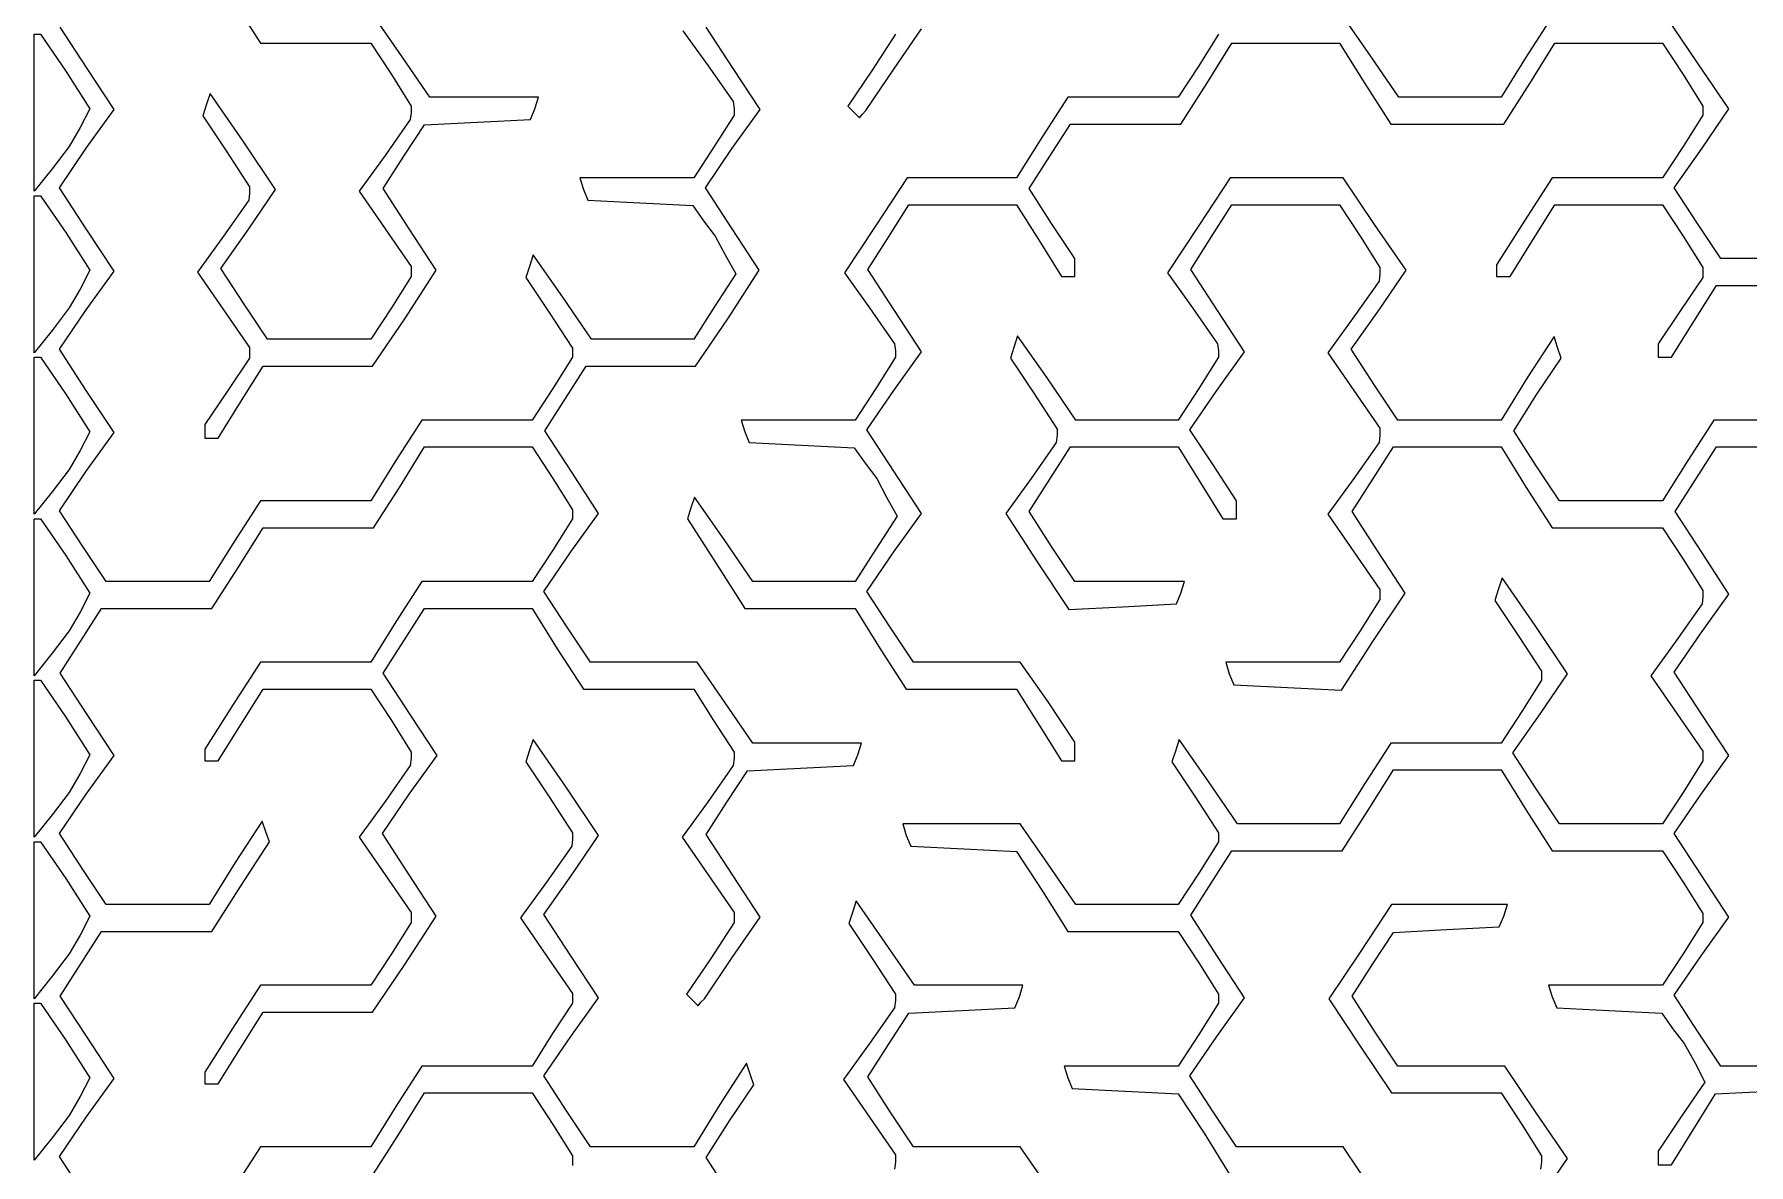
# Model space of a CAD drawing. Extents: x 0 to 1039, y -942 to 105.
# Drawn here: x 0 to 539, y -482 to -127 of the extents above; entities that cross this region are included whole.
import ezdxf

# ---------------------------------------------------------------- set-up
doc = ezdxf.new("R2010")
doc.units = 0

msp = doc.modelspace()

# ---------------------------------------------------------------- linework, layer by layer
at = {"layer": 'Layer 1'}
for p, q in [((62.93432, -116.839598), (71.11876, -129.539598)), ((115.709756, -133.772666), (106.960876, -121.072666)), ((420.50557, -133.771752), (411.75669, -121.071752)), ((477.51451, -121.071752), (469.33007, -133.771752)), ((523.23448, -135.747252), (513.35671, -121.071752)), ((0, -151.554), (0, -126.7185)), ((0, -126.7185), (1.12889, -126.7185)), ((1.12889, -126.7185), (1.975556, -126.7185)), ((1.975556, -126.7185), (9.877776, -138.2896)), ((16.64994, -137.441798), (8.18328, -124.459598)), ((204.045498, -125.588176), (211.947718, -136.594876)), ((219.849892, -137.441436), (211.383232, -124.459236)), ((270.932042, -126.716996), (263.594272, -138.005896)), ((270.367598, -137.723696), (279.116478, -125.023696)), ((372.530868, -126.717088), (366.321988, -136.594858)), ((71.11876, -129.539598), (88.33426, -129.539598)), ((88.33426, -129.539598), (105.83206, -129.539598)), ((105.83206, -129.539598), (112.32317, -139.417368)), ((124.458636, -146.472666), (115.709756, -133.772666)), ((368.86197, -142.23946), (376.76419, -129.53946)), ((376.76419, -129.53946), (393.69749, -129.53946)), ((393.69749, -129.53946), (410.63079, -129.53946)), ((410.63079, -129.53946), (418.53301, -142.23946)), ((429.25445, -146.471752), (420.50557, -133.771752)), ((469.33007, -133.771752), (461.42785, -146.471752)), ((470.46189, -142.23946), (478.36411, -129.53946)), ((478.36411, -129.53946), (495.29741, -129.53946)), ((495.29741, -129.53946), (512.23071, -129.53946)), ((512.23071, -129.53946), (518.72182, -139.41723)), ((9.877776, -138.2896), (17.497766, -150.1429)), ((25.1166, -150.423998), (16.64994, -137.441798)), ((112.32317, -139.417368), (118.53205, -149.295138)), ((211.947718, -136.594876), (219.849938, -147.883776)), ((228.316552, -150.423636), (219.849892, -137.441436)), ((263.594272, -138.005896), (255.974282, -149.294796)), ((261.618718, -150.705896), (270.367598, -137.723696)), ((366.321988, -136.594858), (359.830878, -146.472628)), ((518.72182, -139.41723), (524.9307, -149.295)), ((533.11225, -150.140552), (523.23448, -135.747252)), ((55.314258, -145.343848), (54.185368, -148.730508)), ((65.756458, -160.301648), (55.314258, -145.343848)), ((360.67753, -154.93946), (368.86197, -142.23946)), ((418.53301, -142.23946), (426.71745, -154.93946)), ((462.27745, -154.93946), (470.46189, -142.23946)), ((17.497766, -150.1429), (14.393326, -156.06956)), ((16.36772, -162.559498), (25.1166, -150.423998)), ((54.185368, -148.730508), (53.056478, -152.399398)), ((118.53205, -149.295138), (118.53205, -151.270688)), ((141.391936, -146.472666), (124.458636, -146.472666)), ((158.607436, -146.472666), (141.391936, -146.472666)), ((156.067436, -153.528216), (157.478546, -150.141556)), ((157.478546, -150.141556), (158.607436, -146.472666)), ((219.567672, -162.559136), (228.316552, -150.423636)), ((219.849938, -147.883776), (220.13216, -150.141556)), ((220.13216, -150.141556), (220.13216, -152.117106)), ((255.974282, -149.294796), (257.949832, -151.270346)), ((260.489828, -151.834786), (261.618718, -150.705896)), ((325.117578, -146.472628), (316.933138, -159.172628)), ((342.333078, -146.472628), (325.117578, -146.472628)), ((359.830878, -146.472628), (342.333078, -146.472628)), ((445.34115, -146.471752), (429.25445, -146.471752)), ((461.42785, -146.471752), (445.34115, -146.471752)), ((524.64559, -162.558352), (533.11225, -150.140552)), ((524.9307, -149.295), (524.9307, -150.70611)), ((524.9307, -150.70611), (524.9307, -152.11722)), ((0.000006, -151.55402), (0, -151.554)), ((0.000006, -176.10732), (0.000006, -151.55402)), ((14.393326, -156.06956), (11.006666, -161.99622)), ((53.056478, -152.399398), (60.394248, -163.406098)), ((118.249828, -153.528468), (110.347608, -164.817368)), ((116.274126, -165.099318), (122.765236, -155.221548)), ((118.53205, -151.270688), (118.249828, -153.528468)), ((122.765236, -155.221548), (139.416336, -154.374882)), ((139.416336, -154.374882), (156.067436, -153.528216)), ((220.13216, -152.117106), (213.92328, -161.994876)), ((257.949832, -151.270346), (259.643162, -152.963676)), ((259.643162, -152.963676), (260.489828, -151.834786)), ((319.47312, -165.09946), (325.96423, -154.93946)), ((325.96423, -154.93946), (343.46203, -154.93946)), ((343.46203, -154.93946), (360.67753, -154.93946)), ((426.71745, -154.93946), (444.49745, -154.93946)), ((444.49745, -154.93946), (462.27745, -154.93946)), ((524.9307, -152.11722), (518.72182, -161.99499)), ((75.916458, -175.541648), (65.756458, -160.301648)), ((316.933138, -159.172628), (309.030918, -171.872628)), ((11.006666, -161.99622), (5.644446, -169.05177)), ((7.90106, -174.977298), (16.36772, -162.559498)), ((60.394248, -163.406098), (67.732018, -174.694998)), ((110.347608, -164.817368), (102.163168, -176.106268)), ((109.783016, -175.259318), (116.274126, -165.099318)), ((213.92328, -161.994876), (207.43217, -171.872646)), ((211.101012, -174.976936), (219.567672, -162.559136)), ((312.98201, -175.25946), (319.47312, -165.09946)), ((518.72182, -161.99499), (512.23071, -171.87276)), ((515.89671, -174.976152), (524.64559, -162.558352)), ((5.644446, -169.05177), (0.000006, -176.10732)), ((189.65217, -171.872646), (171.58997, -171.872646)), ((171.58997, -171.872646), (172.71886, -175.541536)), ((207.43217, -171.872646), (189.65217, -171.872646)), ((274.599918, -171.872628), (264.722148, -186.830428)), ((291.815418, -171.872628), (274.599918, -171.872628)), ((309.030918, -171.872628), (291.815418, -171.872628)), ((376.199378, -171.87248), (366.321608, -186.83028)), ((393.979378, -171.87248), (376.199378, -171.87248)), ((411.759378, -171.87248), (393.979378, -171.87248)), ((421.637148, -186.54798), (411.759378, -171.87248)), ((477.51741, -171.87276), (468.76853, -185.41946)), ((495.01521, -171.87276), (477.51741, -171.87276)), ((512.23071, -171.87276), (495.01521, -171.87276)), ((0, -202.354), (0, -177.5185)), ((0, -177.5185), (1.12889, -177.5185)), ((1.12889, -177.5185), (1.975556, -177.5185)), ((1.975556, -177.5185), (9.877776, -189.0896)), ((16.36772, -187.959498), (7.90106, -174.977298)), ((67.732018, -176.670548), (67.449796, -178.928328)), ((67.449798, -187.959448), (75.916458, -175.541648)), ((67.732018, -174.694998), (67.732018, -176.670548)), ((102.163168, -176.106268), (110.347608, -187.959568)), ((117.967456, -187.959318), (109.783016, -175.259318)), ((172.71886, -175.541536), (174.12997, -178.928196)), ((219.567672, -187.959136), (211.101012, -174.976936)), ((320.03756, -186.26616), (312.98201, -175.25946)), ((523.23448, -186.265052), (515.89671, -174.976152)), ((67.449796, -178.928328), (59.547576, -190.217228)), ((174.12997, -178.928196), (190.49887, -179.774862)), ((190.49887, -179.774862), (207.14997, -180.621528)), ((207.14997, -180.621528), (210.53663, -185.419298)), ((268.67319, -190.4995), (275.1643, -180.3395)), ((275.1643, -180.3395), (292.0976, -180.3395)), ((292.0976, -180.3395), (309.0309, -180.3395)), ((309.0309, -180.3395), (316.08645, -191.6284)), ((370.272638, -190.499408), (376.763748, -180.339408)), ((376.763748, -180.339408), (393.697048, -180.339408)), ((393.697048, -180.339408), (410.630348, -180.339408)), ((410.630348, -180.339408), (417.121458, -190.217178)), ((471.30853, -191.62834), (478.36408, -180.33944)), ((478.36408, -180.33944), (495.29738, -180.33944)), ((495.29738, -180.33944), (512.23068, -180.33944)), ((512.23068, -180.33944), (518.72179, -190.21721)), ((25.1166, -201.223898), (16.36772, -187.959498)), ((58.700918, -200.377248), (67.449798, -187.959448)), ((110.347608, -187.959568), (118.532048, -199.812868)), ((126.434116, -200.941518), (117.967456, -187.959318)), ((210.53663, -185.419298), (214.20552, -190.217068)), ((228.034332, -200.941336), (219.567672, -187.959136)), ((264.722148, -186.830428), (254.844378, -201.788228)), ((327.37533, -197.27286), (320.03756, -186.26616)), ((366.321608, -186.83028), (356.443838, -201.78808)), ((431.514918, -200.94128), (421.637148, -186.54798)), ((468.76853, -185.41946), (460.01965, -199.24836)), ((530.57225, -197.271752), (523.23448, -186.265052)), ((9.877776, -189.0896), (17.497766, -200.9429)), ((59.547576, -190.217228), (51.363136, -201.506128)), ((214.20552, -190.217068), (217.30996, -196.143728)), ((262.18208, -200.6595), (268.67319, -190.4995)), ((316.08645, -191.6284), (323.142, -202.9173)), ((363.781528, -200.659408), (370.272638, -190.499408)), ((417.121458, -190.217178), (423.330338, -200.094948)), ((464.25298, -202.91724), (471.30853, -191.62834)), ((518.72179, -190.21721), (524.93067, -200.09498)), ((156.91435, -196.143788), (155.78546, -199.812678)), ((166.22768, -209.408188), (156.91435, -196.143788)), ((217.30996, -196.143728), (220.69662, -202.070388)), ((327.37533, -200.09508), (327.37533, -197.27286)), ((460.01965, -199.24836), (460.01965, -200.94169)), ((547.50555, -197.271752), (530.57225, -197.271752)), ((0.000006, -202.35402), (0, -202.354)), ((0.000006, -226.90732), (0.000006, -202.35402)), ((17.497766, -200.9429), (14.393326, -206.86956)), ((16.36772, -213.359398), (25.1166, -201.223898)), ((51.363136, -201.506128), (59.547576, -213.359428)), ((66.038688, -211.666148), (58.700918, -200.377248)), ((118.532048, -202.917308), (112.323168, -212.795078)), ((116.556346, -216.181518), (126.434116, -200.941518)), ((118.532048, -199.812868), (118.532048, -201.223978)), ((118.532048, -201.223978), (118.532048, -202.917308)), ((155.78546, -199.812678), (154.65657, -203.199338)), ((154.65657, -203.199338), (161.99434, -214.206038)), ((220.69662, -202.070388), (213.92329, -212.512588)), ((218.156562, -216.181336), (228.034332, -200.941336)), ((254.844378, -201.788228), (262.746598, -212.794928)), ((270.64874, -213.6417), (262.18208, -200.6595)), ((323.142, -202.9173), (325.11755, -202.9173)), ((325.11755, -202.9173), (327.37533, -202.9173)), ((327.37533, -202.9173), (327.37533, -200.09508)), ((356.443838, -201.78808), (364.346058, -212.79478)), ((372.248188, -213.641608), (363.781528, -200.659408)), ((423.048116, -204.328278), (415.145896, -215.617178)), ((423.330338, -202.070498), (423.048116, -204.328278)), ((423.048258, -213.35908), (431.514918, -200.94128)), ((423.330338, -200.094948), (423.330338, -202.070498)), ((460.01965, -200.94169), (460.01965, -202.91724)), ((460.01965, -202.91724), (462.27743, -202.91724)), ((462.27743, -202.91724), (464.25298, -202.91724)), ((524.93067, -203.19942), (517.87512, -213.64162)), ((524.93067, -200.09498), (524.93067, -201.50609)), ((524.93067, -201.50609), (524.93067, -203.19942)), ((14.393326, -206.86956), (11.006666, -212.79622)), ((175.25878, -222.672588), (166.22768, -209.408188)), ((522.10845, -217.02825), (529.164, -205.73935)), ((529.164, -205.73935), (546.0973, -205.73935)), ((11.006666, -212.79622), (5.644446, -219.85177)), ((7.90106, -225.777198), (16.36772, -213.359398)), ((59.547576, -213.359428), (67.732016, -225.212728)), ((73.376458, -222.672848), (66.038688, -211.666148)), ((112.323168, -212.795078), (105.832058, -222.672848)), ((161.99434, -214.206038), (169.33211, -225.494938)), ((213.92329, -212.512588), (207.43218, -222.672588)), ((262.746598, -212.794928), (270.648818, -224.083828)), ((279.1154, -226.6239), (270.64874, -213.6417)), ((364.346058, -212.79478), (372.248278, -224.08368)), ((380.714848, -226.623808), (372.248188, -213.641608)), ((415.145896, -215.617178), (406.961456, -226.906078)), ((414.299378, -225.77688), (423.048258, -213.35908)), ((517.87512, -213.64162), (510.81957, -224.08382)), ((5.644446, -219.85177), (0.000006, -226.90732)), ((106.396346, -231.139318), (116.556346, -216.181518)), ((207.996562, -231.139136), (218.156562, -216.181336)), ((515.0529, -228.31715), (522.10845, -217.02825)), ((16.36772, -238.759398), (7.90106, -225.777198)), ((67.732016, -225.212728), (67.732016, -226.906058)), ((89.745358, -222.672848), (73.376458, -222.672848)), ((105.832058, -222.672848), (89.745358, -222.672848)), ((169.33211, -225.494938), (169.33211, -226.906048)), ((191.34548, -222.672588), (175.25878, -222.672588)), ((207.43218, -222.672588), (191.34548, -222.672588)), ((270.648818, -224.083828), (270.93104, -226.341608)), ((270.93104, -226.341608), (270.93104, -228.317158)), ((308.18379, -225.21264), (307.0549, -228.5993)), ((309.31268, -221.54375), (308.18379, -225.21264)), ((318.62601, -234.80815), (309.31268, -221.54375)), ((372.248278, -224.08368), (372.5305, -226.34146)), ((372.5305, -226.34146), (372.5305, -228.31701)), ((421.637148, -237.06578), (414.299378, -225.77688)), ((478.081618, -221.82588), (469.614958, -234.80808)), ((479.210508, -225.21254), (478.081618, -221.82588)), ((480.339398, -228.5992), (479.210508, -225.21254)), ((510.81957, -224.08382), (510.81957, -226.05937)), ((510.81957, -226.05937), (510.81957, -228.31715)), ((0, -253.153), (0, -228.3175)), ((0, -228.3175), (1.12889, -228.3175)), ((1.12889, -228.3175), (1.975556, -228.3175)), ((1.975556, -228.3175), (9.877776, -239.8886)), ((67.732016, -228.599388), (60.676466, -239.041588)), ((64.909796, -242.428218), (71.965346, -231.139318)), ((67.732016, -226.906058), (67.732016, -228.599388)), ((71.965346, -231.139318), (89.180846, -231.139318)), ((89.180846, -231.139318), (106.396346, -231.139318)), ((169.33211, -228.317158), (163.12323, -238.194928)), ((167.074452, -241.299136), (173.565562, -231.139136)), ((169.33211, -226.906048), (169.33211, -228.317158)), ((173.565562, -231.139136), (190.781062, -231.139136)), ((190.781062, -231.139136), (207.996562, -231.139136)), ((270.93104, -228.317158), (264.72216, -238.194928)), ((270.36652, -238.7594), (279.1154, -226.6239)), ((307.0549, -228.5993), (314.39267, -239.606)), ((372.5305, -228.31701), (366.32162, -238.19478)), ((371.965968, -238.759308), (380.714848, -226.623808)), ((406.961456, -226.906078), (415.145896, -238.759378)), ((472.719408, -239.8881), (480.339398, -228.5992)), ((510.81957, -228.31715), (513.07735, -228.31715)), ((513.07735, -228.31715), (515.0529, -228.31715)), ((327.65711, -248.07255), (318.62601, -234.80815)), ((428.974918, -248.07248), (421.637148, -237.06578)), ((469.614958, -234.80808), (461.430518, -248.07248)), ((9.877776, -239.8886), (17.497766, -251.7419)), ((25.1166, -252.023798), (16.36772, -238.759398)), ((60.676466, -239.041588), (53.620916, -249.483788)), ((57.854246, -253.717118), (64.909796, -242.428218)), ((163.12323, -238.194928), (156.63212, -248.072698)), ((160.583342, -251.459136), (167.074452, -241.299136)), ((264.72216, -238.194928), (258.23105, -248.072698)), ((261.89986, -251.1772), (270.36652, -238.7594)), ((314.39267, -239.606), (321.73044, -250.8949)), ((366.32162, -238.19478), (359.83051, -248.07255)), ((363.499308, -251.177108), (371.965968, -238.759308)), ((415.145896, -238.759378), (423.330336, -250.612678)), ((465.381638, -251.4592), (472.719408, -239.8881)), ((121.91882, -248.072698), (113.73438, -260.772698)), ((139.13432, -248.072698), (121.91882, -248.072698)), ((156.63212, -248.072698), (139.13432, -248.072698)), ((240.45105, -248.072698), (222.38885, -248.072698)), ((222.38885, -248.072698), (223.51774, -251.741588)), ((258.23105, -248.072698), (240.45105, -248.072698)), ((343.74381, -248.07255), (327.65711, -248.07255)), ((359.83051, -248.07255), (343.74381, -248.07255)), ((445.343818, -248.07248), (428.974918, -248.07248)), ((461.430518, -248.07248), (445.343818, -248.07248)), ((528.317218, -248.0726), (520.132778, -260.7726)), ((546.097218, -248.0726), (528.317218, -248.0726)), ((0.000006, -253.15302), (0, -253.153)), ((0.000006, -277.70632), (0.000006, -253.15302)), ((17.497766, -251.7419), (14.393326, -257.66856)), ((16.36772, -264.159298), (25.1166, -252.023798)), ((53.620916, -249.483788), (53.620916, -251.459338)), ((53.620916, -251.459338), (53.620916, -253.717118)), ((169.050002, -264.441336), (160.583342, -251.459136)), ((223.51774, -251.741588), (224.92885, -255.128248)), ((270.36652, -264.1594), (261.89986, -251.1772)), ((321.73044, -252.87045), (321.448218, -255.12823)), ((321.73044, -250.8949), (321.73044, -252.87045)), ((370.837078, -262.183808), (363.499308, -251.177108)), ((423.330336, -252.870458), (423.048114, -255.128238)), ((423.330336, -250.612678), (423.330336, -252.870458)), ((472.437188, -262.4659), (465.381638, -251.4592)), ((14.393326, -257.66856), (11.006666, -263.59522)), ((53.620916, -253.717118), (55.878696, -253.717118)), ((55.878696, -253.717118), (57.854246, -253.717118)), ((114.86345, -269.239068), (122.76567, -256.539068)), ((122.76567, -256.539068), (139.69897, -256.539068)), ((139.69897, -256.539068), (156.63227, -256.539068)), ((156.63227, -256.539068), (163.12338, -266.416838)), ((224.92885, -255.128248), (241.29775, -255.974914)), ((241.29775, -255.974914), (257.94885, -256.82158)), ((257.94885, -256.82158), (261.33551, -261.61935)), ((321.448218, -255.12823), (313.545998, -266.41713)), ((319.472708, -266.699348), (325.963818, -256.539348)), ((325.963818, -256.539348), (342.897118, -256.539348)), ((342.897118, -256.539348), (359.830418, -256.539348)), ((359.830418, -256.539348), (366.885968, -267.828248)), ((423.048114, -255.128238), (415.145894, -266.417138)), ((421.072524, -266.6993), (427.563634, -256.5393)), ((427.563634, -256.5393), (444.496934, -256.5393)), ((444.496934, -256.5393), (461.430234, -256.5393)), ((461.430234, -256.5393), (469.332454, -269.2393)), ((522.670954, -266.698826), (529.162064, -256.538826)), ((529.162064, -256.538826), (546.095364, -256.538826)), ((11.006666, -263.59522), (5.644446, -270.65077)), ((7.90106, -276.577098), (16.36772, -264.159298)), ((113.73438, -260.772698), (105.83216, -273.472698)), ((261.33551, -261.61935), (265.0044, -266.41712)), ((279.1154, -277.4238), (270.36652, -264.1594)), ((378.174848, -273.472708), (370.837078, -262.183808)), ((479.774958, -273.4726), (472.437188, -262.4659)), ((520.132778, -260.7726), (512.230558, -273.4726)), ((106.67901, -281.939068), (114.86345, -269.239068)), ((163.12338, -266.416838), (169.33226, -276.294608)), ((177.516662, -277.423536), (169.050002, -264.441336)), ((265.0044, -266.41712), (268.10884, -272.34378)), ((313.545998, -266.41713), (305.643778, -277.42383)), ((312.981598, -276.859348), (319.472708, -266.699348)), ((366.885968, -267.828248), (373.941518, -279.117148)), ((415.145894, -266.417138), (406.961454, -277.706038)), ((414.581414, -276.8593), (421.072524, -266.6993)), ((469.332454, -269.2393), (477.516894, -281.9393)), ((516.179844, -276.858826), (522.670954, -266.698826)), ((5.644446, -270.65077), (0.000006, -277.70632)), ((71.11886, -273.472698), (62.93442, -286.172698)), ((88.33436, -273.472698), (71.11886, -273.472698)), ((105.83216, -273.472698), (88.33436, -273.472698)), ((207.71323, -272.34384), (206.58434, -275.7305)), ((217.02656, -285.60824), (207.71323, -272.34384)), ((268.10884, -272.34378), (271.4955, -278.27044)), ((378.174848, -276.294928), (378.174848, -273.472708)), ((496.143858, -273.4726), (479.774958, -273.4726)), ((512.230558, -273.4726), (496.143858, -273.4726)), ((0, -303.953), (0, -279.1175)), ((0, -279.1175), (1.12889, -279.1175)), ((1.12889, -279.1175), (1.975556, -279.1175)), ((1.975556, -279.1175), (9.877776, -290.6886)), ((15.23883, -287.865998), (7.90106, -276.577098)), ((169.33226, -279.116828), (163.12338, -288.994598)), ((168.767782, -289.559036), (177.516662, -277.423536)), ((169.33226, -276.294608), (169.33226, -277.705718)), ((169.33226, -277.705718), (169.33226, -279.116828)), ((206.58434, -275.7305), (205.45545, -279.11716)), ((205.45545, -279.11716), (214.48655, -293.22826)), ((271.4955, -278.27044), (264.72217, -288.71264)), ((270.36652, -289.5593), (279.1154, -277.4238)), ((305.643778, -277.42383), (315.521548, -292.66383)), ((320.037148, -287.866048), (312.981598, -276.859348)), ((373.941518, -279.117148), (375.917068, -279.117148)), ((375.917068, -279.117148), (378.174848, -279.117148)), ((378.174848, -279.117148), (378.174848, -276.294928)), ((406.961454, -277.706038), (415.145894, -289.559338)), ((422.765854, -289.5593), (414.581414, -276.8593)), ((524.646504, -289.841026), (516.179844, -276.858826)), ((64.06349, -294.639068), (71.96571, -281.939068)), ((71.96571, -281.939068), (89.46351, -281.939068)), ((89.46351, -281.939068), (106.67901, -281.939068)), ((226.05766, -298.87264), (217.02656, -285.60824)), ((477.516894, -281.9393), (494.732394, -281.9393)), ((494.732394, -281.9393), (512.230194, -281.9393)), ((512.230194, -281.9393), (518.721304, -291.81707)), ((9.877776, -290.6886), (17.497766, -302.5419)), ((22.5766, -298.872698), (15.23883, -287.865998)), ((62.93442, -286.172698), (55.0322, -298.872698)), ((163.12338, -288.994598), (156.63227, -298.872368)), ((160.301122, -301.976836), (168.767782, -289.559036)), ((264.72217, -288.71264), (258.23106, -298.87264)), ((261.89986, -301.9771), (270.36652, -289.5593)), ((327.374918, -298.872748), (320.037148, -287.866048)), ((415.145894, -289.559338), (423.330334, -301.412638)), ((431.232514, -302.5415), (422.765854, -289.5593)), ((533.113164, -302.823226), (524.646504, -289.841026)), ((55.87905, -307.339068), (64.06349, -294.639068)), ((214.48655, -293.22826), (223.51765, -307.33936)), ((315.521548, -292.66383), (325.399318, -307.62163)), ((518.721304, -291.81707), (524.930184, -301.69484)), ((38.9455, -298.872698), (22.5766, -298.872698)), ((55.0322, -298.872698), (38.9455, -298.872698)), ((121.91897, -298.872368), (113.73453, -311.572368)), ((139.13447, -298.872368), (121.91897, -298.872368)), ((156.63227, -298.872368), (139.13447, -298.872368)), ((167.638892, -313.265736), (160.301122, -301.976836)), ((242.14436, -298.87264), (226.05766, -298.87264)), ((258.23106, -298.87264), (242.14436, -298.87264)), ((269.23763, -313.266), (261.89986, -301.9771)), ((344.590418, -298.872748), (327.374918, -298.872748)), ((361.805918, -298.872748), (344.590418, -298.872748)), ((360.677028, -302.541638), (361.805918, -298.872748)), ((423.330334, -301.412638), (423.330334, -302.823748)), ((460.583502, -301.13021), (459.454612, -304.7991)), ((461.712392, -297.74355), (460.583502, -301.13021)), ((472.154592, -312.70135), (461.712392, -297.74355)), ((524.930184, -301.69484), (524.930184, -303.67039)), ((0.000006, -303.95302), (0, -303.953)), ((0.000006, -328.50632), (0.000006, -303.95302)), ((17.497766, -302.5419), (14.393326, -308.46856)), ((14.67464, -317.499068), (21.16575, -307.339068)), ((21.16575, -307.339068), (38.66355, -307.339068)), ((38.66355, -307.339068), (55.87905, -307.339068)), ((116.274428, -317.499078), (122.765538, -307.339078)), ((122.765538, -307.339078), (139.698838, -307.339078)), ((139.698838, -307.339078), (156.632138, -307.339078)), ((156.632138, -307.339078), (164.534358, -320.039078)), ((223.51765, -307.33936), (241.01545, -307.33936)), ((241.01545, -307.33936), (258.23095, -307.33936)), ((258.23095, -307.33936), (266.13317, -320.03936)), ((325.399318, -307.62163), (342.332618, -306.774964)), ((342.332618, -306.774964), (359.265918, -305.928298)), ((359.265918, -305.928298), (360.677028, -302.541638)), ((423.330334, -304.517078), (417.121454, -314.394848)), ((421.072514, -317.7815), (431.232514, -302.5415)), ((423.330334, -302.823748), (423.330334, -304.517078)), ((459.454612, -304.7991), (466.792382, -315.8058)), ((524.647962, -305.92817), (516.745742, -317.21707)), ((524.364284, -314.958726), (533.113164, -302.823226)), ((524.930184, -303.67039), (524.647962, -305.92817)), ((14.393326, -308.46856), (11.006666, -314.39522)), ((113.73453, -311.572368), (105.83231, -324.272368)), ((482.314592, -327.94135), (472.154592, -312.70135)), ((11.006666, -314.39522), (5.644446, -321.45077)), ((8.18353, -327.659068), (14.67464, -317.499068)), ((109.783318, -327.659078), (116.274428, -317.499078)), ((174.976662, -324.272436), (167.638892, -313.265736)), ((276.5754, -324.2727), (269.23763, -313.266)), ((417.121454, -314.394848), (410.630344, -324.272618)), ((411.194744, -333.0215), (421.072514, -317.7815)), ((466.792382, -315.8058), (474.130152, -327.0947)), ((516.745742, -317.21707), (508.561302, -328.50597)), ((515.897624, -327.376526), (524.364284, -314.958726)), ((5.644446, -321.45077), (0.000006, -328.50632)), ((164.534358, -320.039078), (172.718798, -332.739078)), ((266.13317, -320.03936), (274.31761, -332.73936)), ((16.65019, -340.641268), (8.18353, -327.659068)), ((71.11901, -324.272368), (62.37013, -337.819068)), ((88.61681, -324.272368), (71.11901, -324.272368)), ((105.83231, -324.272368), (88.61681, -324.272368)), ((118.249978, -340.641278), (109.783318, -327.659078)), ((191.909962, -324.272436), (174.976662, -324.272436)), ((208.561062, -324.272436), (191.909962, -324.272436)), ((217.309942, -336.972436), (208.561062, -324.272436)), ((293.5087, -324.2727), (276.5754, -324.2727)), ((310.1598, -324.2727), (293.5087, -324.2727)), ((318.90868, -336.6905), (310.1598, -324.2727)), ((392.850344, -324.272618), (374.788144, -324.272618)), ((374.788144, -324.272618), (375.917034, -327.941508)), ((375.917034, -327.941508), (377.328144, -331.328168)), ((410.630344, -324.272618), (392.850344, -324.272618)), ((473.847932, -340.35915), (482.314592, -327.94135)), ((474.130152, -327.0947), (474.130152, -328.50581)), ((474.130152, -328.50581), (474.130152, -329.91692)), ((508.561302, -328.50597), (516.745742, -340.35927)), ((524.364284, -340.358726), (515.897624, -327.376526)), ((0, -354.753), (0, -329.9175)), ((0, -329.9175), (1.12889, -329.9175)), ((1.12889, -329.9175), (1.975556, -329.9175)), ((1.975556, -329.9175), (9.877776, -341.4886)), ((64.91013, -344.027948), (71.96568, -332.739048)), ((71.96568, -332.739048), (88.89898, -332.739048)), ((88.89898, -332.739048), (105.83228, -332.739048)), ((105.83228, -332.739048), (112.32339, -342.616818)), ((172.718798, -332.739078), (189.934298, -332.739078)), ((189.934298, -332.739078), (207.432098, -332.739078)), ((207.432098, -332.739078), (213.640978, -342.616848)), ((274.31761, -332.73936), (291.81541, -332.73936)), ((291.81541, -332.73936), (309.03091, -332.73936)), ((309.03091, -332.73936), (316.08646, -344.02826)), ((377.328144, -331.328168), (394.261444, -332.174834)), ((394.261444, -332.174834), (411.194744, -333.0215)), ((474.130152, -329.91692), (467.921272, -339.79469)), ((62.37013, -337.819068), (53.62125, -351.647968)), ((226.058822, -349.672436), (217.309942, -336.972436)), ((327.37534, -349.3905), (318.90868, -336.6905)), ((9.877776, -341.4886), (17.497766, -353.3419)), ((25.11685, -353.623468), (16.65019, -340.641268)), ((57.85458, -355.316848), (64.91013, -344.027948)), ((112.32339, -342.616818), (118.53227, -352.494588)), ((126.716638, -353.623478), (118.249978, -340.641278)), ((213.640978, -342.616848), (220.132088, -352.494618)), ((316.08646, -344.02826), (323.14201, -355.31716)), ((467.921272, -339.79469), (461.430162, -349.67246)), ((465.099052, -352.77695), (473.847932, -340.35915)), ((516.745742, -340.35927), (524.930182, -352.21257)), ((533.113164, -353.623126), (524.364284, -340.358726)), ((156.914682, -348.543508), (155.785792, -351.930168)), ((167.356882, -363.501308), (156.914682, -348.543508)), ((242.992122, -349.672436), (226.058822, -349.672436)), ((260.207622, -349.672436), (242.992122, -349.672436)), ((259.078732, -353.341326), (260.207622, -349.672436)), ((327.37534, -352.21272), (327.37534, -349.3905)), ((360.112372, -348.54366), (358.983482, -352.21255)), ((369.425702, -361.80806), (360.112372, -348.54366)), ((426.716862, -349.67246), (418.532422, -362.37246)), ((443.932362, -349.67246), (426.716862, -349.67246)), ((461.430162, -349.67246), (443.932362, -349.67246)), ((0.000006, -354.75302), (0, -354.753)), ((0.000006, -379.30632), (0.000006, -354.75302)), ((17.497766, -353.3419), (14.393326, -359.26856)), ((16.36797, -365.758968), (25.11685, -353.623468)), ((53.62125, -351.647968), (53.62125, -353.341298)), ((53.62125, -353.341298), (53.62125, -355.316848)), ((53.62125, -355.316848), (55.87903, -355.316848)), ((55.87903, -355.316848), (57.85458, -355.316848)), ((117.967758, -365.758978), (126.716638, -353.623478)), ((118.53227, -354.470138), (118.250048, -356.727918)), ((118.53227, -352.494588), (118.53227, -354.470138)), ((155.785792, -351.930168), (154.656902, -355.599058)), ((154.656902, -355.599058), (161.994672, -366.605758)), ((220.132088, -354.470168), (219.849866, -356.727948)), ((220.132088, -352.494618), (220.132088, -354.470168)), ((257.667622, -356.727986), (259.078732, -353.341326)), ((323.14201, -355.31716), (325.11756, -355.31716)), ((325.11756, -355.31716), (327.37534, -355.31716)), ((327.37534, -355.31716), (327.37534, -352.21272)), ((358.983482, -352.21255), (357.854592, -355.59921)), ((357.854592, -355.59921), (365.192362, -366.60591)), ((472.436822, -364.06585), (465.099052, -352.77695)), ((524.930182, -355.31701), (518.721302, -365.19478)), ((524.364284, -365.758626), (533.113164, -353.623126)), ((524.930182, -352.21257), (524.930182, -353.62368)), ((524.930182, -353.62368), (524.930182, -355.31701)), ((14.393326, -359.26856), (11.006666, -365.19522)), ((118.250048, -356.727918), (110.347828, -368.016818)), ((219.849866, -356.727948), (211.947646, -368.016848)), ((217.874312, -368.299088), (224.365422, -358.421318)), ((224.365422, -358.421318), (241.016522, -357.574652)), ((241.016522, -357.574652), (257.667622, -356.727986)), ((419.659864, -370.838716), (427.562084, -358.138716)), ((427.562084, -358.138716), (444.495384, -358.138716)), ((444.495384, -358.138716), (461.428684, -358.138716)), ((461.428684, -358.138716), (469.330904, -370.838716)), ((11.006666, -365.19522), (5.644446, -372.25077)), ((7.90131, -378.176768), (16.36797, -365.758968)), ((109.501098, -378.176778), (117.967758, -365.758978)), ((161.994672, -366.605758), (169.332442, -377.894658)), ((177.516882, -378.741308), (167.356882, -363.501308)), ((365.192362, -366.60591), (372.530132, -377.89481)), ((378.456802, -375.07246), (369.425702, -361.80806)), ((418.532422, -362.37246), (410.630202, -375.07246)), ((479.774592, -375.07255), (472.436822, -364.06585)), ((518.721302, -365.19478), (512.230192, -375.07255)), ((515.897624, -378.176426), (524.364284, -365.758626)), ((110.347828, -368.016818), (102.163388, -379.305718)), ((211.947646, -368.016848), (203.763206, -379.305748)), ((211.383202, -378.459088), (217.874312, -368.299088)), ((411.475424, -383.538716), (419.659864, -370.838716)), ((469.330904, -370.838716), (477.515344, -383.538716)), ((5.644446, -372.25077), (0.000006, -379.30632)), ((71.68355, -374.225768), (63.21689, -387.207968)), ((72.81244, -377.612428), (71.68355, -374.225768)), ((291.814582, -375.07257), (273.187882, -375.07257)), ((273.187882, -375.07257), (274.316772, -378.74146)), ((310.158982, -375.07257), (291.814582, -375.07257)), ((318.907862, -387.77257), (310.158982, -375.07257)), ((394.543502, -375.07246), (378.456802, -375.07246)), ((410.630202, -375.07246), (394.543502, -375.07246)), ((496.143492, -375.07255), (479.774592, -375.07255)), ((512.230192, -375.07255), (496.143492, -375.07255)), ((0, -405.553), (0, -380.7175)), ((0, -380.7175), (1.12889, -380.7175)), ((1.12889, -380.7175), (1.975556, -380.7175)), ((1.975556, -380.7175), (9.877776, -392.2886)), ((15.23908, -389.465668), (7.90131, -378.176768)), ((64.91023, -394.827968), (73.94133, -380.716868)), ((73.94133, -380.716868), (72.81244, -377.612428)), ((102.163388, -379.305718), (110.347828, -391.159018)), ((117.967758, -391.158978), (109.501098, -378.176778)), ((169.05022, -382.127988), (161.148, -393.416888)), ((169.332442, -379.870208), (169.05022, -382.127988)), ((169.050222, -391.159108), (177.516882, -378.741308)), ((169.332442, -377.894658), (169.332442, -379.870208)), ((203.763206, -379.305748), (211.947646, -391.159048)), ((219.849862, -391.441288), (211.383202, -378.459088)), ((274.316772, -378.74146), (275.727882, -382.12812)), ((275.727882, -382.12812), (292.378982, -382.974786)), ((372.530132, -380.71703), (366.321252, -390.5948)), ((372.530132, -377.89481), (372.530132, -379.30592)), ((372.530132, -379.30592), (372.530132, -380.71703)), ((524.364284, -391.158626), (515.897624, -378.176426)), ((63.21689, -387.207968), (55.03245, -400.472368)), ((292.378982, -382.974786), (309.030082, -383.821452)), ((309.030082, -383.821452), (317.214522, -396.239252)), ((327.656742, -400.47257), (318.907862, -387.77257)), ((370.271014, -393.698716), (376.762124, -383.538716)), ((376.762124, -383.538716), (394.259924, -383.538716)), ((394.259924, -383.538716), (411.475424, -383.538716)), ((477.515344, -383.538716), (494.730844, -383.538716)), ((494.730844, -383.538716), (512.228644, -383.538716)), ((512.228644, -383.538716), (518.719754, -393.416486)), ((9.877776, -392.2886), (17.497766, -404.1419)), ((22.57685, -400.472368), (15.23908, -389.465668)), ((110.347828, -391.159018), (118.532268, -403.012318)), ((126.434418, -404.141178), (117.967758, -391.158978)), ((161.148, -393.416888), (152.96356, -404.705788)), ((160.301342, -403.576908), (169.050222, -391.159108)), ((211.947646, -391.159048), (220.132086, -403.012348)), ((228.316522, -404.423488), (219.849862, -391.441288)), ((366.321252, -390.5948), (359.830142, -400.47257)), ((363.779904, -403.858716), (370.271014, -393.698716)), ((518.719754, -393.416486), (524.928634, -403.294256)), ((533.113164, -404.423026), (524.364284, -391.158626)), ((55.87913, -408.939068), (64.91023, -394.827968)), ((317.214522, -396.239252), (325.116742, -408.939252)), ((17.497766, -404.1419), (14.393326, -410.06856)), ((38.94575, -400.472368), (22.57685, -400.472368)), ((55.03245, -400.472368), (38.94575, -400.472368)), ((116.556648, -419.381178), (126.434418, -404.141178)), ((118.532268, -403.012318), (118.532268, -404.423428)), ((118.532268, -404.423428), (118.532268, -406.116758)), ((168.768002, -416.559108), (160.301342, -403.576908)), ((219.567642, -417.123488), (228.316522, -404.423488)), ((220.132086, -403.012348), (220.132086, -404.705678)), ((257.383364, -403.012478), (256.254474, -406.399138)), ((258.512254, -399.343588), (257.383364, -403.012478)), ((267.825584, -412.607988), (258.512254, -399.343588)), ((343.743442, -400.47257), (327.656742, -400.47257)), ((359.830142, -400.47257), (343.743442, -400.47257)), ((372.246564, -416.840916), (363.779904, -403.858716)), ((426.997766, -400.472166), (417.119996, -415.429966)), ((445.059966, -400.472166), (426.997766, -400.472166)), ((463.404366, -400.472166), (445.059966, -400.472166)), ((460.864366, -407.527716), (462.275476, -404.141056)), ((462.275476, -404.141056), (463.404366, -400.472166)), ((524.364284, -416.558526), (533.113164, -404.423026)), ((524.928634, -403.294256), (524.928634, -404.705366)), ((0.000006, -405.55302), (0, -405.553)), ((0.000006, -430.10632), (0.000006, -405.55302)), ((14.67472, -419.099068), (21.16583, -408.939068)), ((21.16583, -408.939068), (38.38133, -408.939068)), ((38.38133, -408.939068), (55.87913, -408.939068)), ((118.532268, -406.116758), (112.323388, -415.994528)), ((152.96356, -404.705788), (161.148, -416.559088)), ((220.132086, -406.116788), (212.794316, -417.405688)), ((220.132086, -404.705678), (220.132086, -406.116788)), ((256.254474, -406.399138), (263.592244, -417.405838)), ((325.116742, -408.939252), (342.332242, -408.939252)), ((342.332242, -408.939252), (359.830042, -408.939252)), ((359.830042, -408.939252), (366.321152, -418.817022)), ((421.071056, -419.098818), (427.562166, -409.221048)), ((427.562166, -409.221048), (444.213266, -408.374382)), ((444.213266, -408.374382), (460.864366, -407.527716)), ((524.928634, -406.116476), (518.719754, -415.994246)), ((524.928634, -404.705366), (524.928634, -406.116476)), ((14.393326, -410.06856), (11.006666, -415.99522)), ((276.856684, -425.872388), (267.825584, -412.607988)), ((11.006666, -415.99522), (5.644446, -423.05077)), ((8.18361, -429.259068), (14.67472, -419.099068)), ((112.323388, -415.994528), (105.832278, -425.872298)), ((106.396648, -434.338978), (116.556648, -419.381178)), ((161.148, -416.559088), (169.33244, -428.412388)), ((177.516882, -429.823508), (168.768002, -416.559108)), ((212.794316, -417.405688), (205.174326, -428.694588)), ((210.818762, -430.105688), (219.567642, -417.123488)), ((263.592244, -417.405838), (270.930014, -428.694738)), ((366.321152, -418.817022), (372.530032, -428.694792)), ((380.713224, -429.823116), (372.246564, -416.840916)), ((417.119996, -415.429966), (407.242226, -430.105466)), ((414.579946, -429.258818), (421.071056, -419.098818)), ((518.719754, -415.994246), (512.228644, -425.872016)), ((515.897624, -428.976326), (524.364284, -416.558526)), ((5.644446, -423.05077), (0.000006, -430.10632)), ((71.118978, -425.872298), (62.370098, -439.418998)), ((88.616778, -425.872298), (71.118978, -425.872298)), ((105.832278, -425.872298), (88.616778, -425.872298)), ((293.789984, -425.872388), (276.856684, -425.872388)), ((311.005484, -425.872388), (293.789984, -425.872388)), ((309.876594, -429.541278), (311.005484, -425.872388)), ((494.448644, -425.872016), (476.386444, -425.872016)), ((476.386444, -425.872016), (477.515334, -429.540906)), ((512.228644, -425.872016), (494.448644, -425.872016)), ((16.65027, -442.241268), (8.18361, -429.259068)), ((168.768002, -441.959008), (177.516882, -429.823508)), ((169.33244, -428.412388), (169.33244, -429.823498)), ((169.33244, -429.823498), (169.33244, -431.516828)), ((205.174326, -428.694588), (207.149876, -430.670138)), ((207.149876, -430.670138), (208.843206, -432.363468)), ((208.843206, -432.363468), (209.689872, -431.234578)), ((209.689872, -431.234578), (210.818762, -430.105688)), ((270.930014, -430.670288), (270.647792, -432.928068)), ((270.930014, -428.694738), (270.930014, -430.670288)), ((308.465484, -432.927938), (309.876594, -429.541278)), ((371.964344, -441.958616), (380.713224, -429.823116)), ((372.530032, -428.694792), (372.530032, -430.105902)), ((372.530032, -430.105902), (372.530032, -431.517012)), ((407.242226, -430.105466), (417.119996, -445.063266)), ((421.635496, -440.265518), (414.579946, -429.258818)), ((477.515334, -429.540906), (478.926444, -432.927566)), ((523.235394, -440.265226), (515.897624, -428.976326)), ((0, -456.353), (0, -431.5175)), ((0, -431.5175), (1.12889, -431.5175)), ((1.12889, -431.5175), (1.975556, -431.5175)), ((1.975556, -431.5175), (9.877776, -443.0886)), ((64.910098, -445.627878), (71.965648, -434.338978)), ((71.965648, -434.338978), (89.181148, -434.338978)), ((89.181148, -434.338978), (106.396648, -434.338978)), ((169.33244, -431.516828), (162.84133, -441.394598)), ((270.647792, -432.928068), (262.745572, -444.216968)), ((268.672174, -444.49904), (275.163284, -434.62127)), ((275.163284, -434.62127), (291.814384, -433.774604)), ((291.814384, -433.774604), (308.465484, -432.927938)), ((372.530032, -431.517012), (366.321152, -441.394782)), ((478.926444, -432.927566), (495.295344, -433.774232)), ((495.295344, -433.774232), (511.946444, -434.620898)), ((511.946444, -434.620898), (515.333104, -439.418668)), ((25.11693, -455.223468), (16.65027, -442.241268)), ((62.370098, -439.418998), (53.621218, -453.247898)), ((162.84133, -441.394598), (156.63245, -451.272368)), ((160.301342, -454.376808), (168.768002, -441.959008)), ((366.321152, -441.394782), (359.830042, -451.272552)), ((363.497684, -454.376416), (371.964344, -441.958616)), ((428.973266, -451.272218), (421.635496, -440.265518)), ((515.333104, -439.418668), (519.001994, -444.216438)), ((530.573164, -451.271926), (523.235394, -440.265226)), ((9.877776, -443.0886), (17.497766, -454.9419)), ((57.854548, -456.916778), (64.910098, -445.627878)), ((262.745572, -444.216968), (254.561132, -455.505868)), ((262.181064, -454.65904), (268.672174, -444.49904)), ((417.119996, -445.063266), (426.997766, -459.738766)), ((519.001994, -444.216438), (522.388654, -450.143098)), ((121.91915, -451.272368), (113.73471, -463.972368)), ((139.13465, -451.272368), (121.91915, -451.272368)), ((156.63245, -451.272368), (139.13465, -451.272368)), ((224.083582, -450.425808), (215.616922, -463.408008)), ((225.212472, -453.812468), (224.083582, -450.425808)), ((342.050042, -451.272552), (323.987842, -451.272552)), ((323.987842, -451.272552), (325.116732, -454.941442)), ((359.830042, -451.272552), (342.050042, -451.272552)), ((445.906566, -451.272218), (428.973266, -451.272218)), ((462.557666, -451.272218), (445.906566, -451.272218)), ((472.435436, -465.947718), (462.557666, -451.272218)), ((522.388654, -450.143098), (525.493094, -456.351978)), ((547.788664, -451.271926), (530.573164, -451.271926)), ((0.000006, -456.35302), (0, -456.353)), ((0.000006, -480.90632), (0.000006, -456.35302)), ((17.497766, -454.9419), (14.393326, -460.86856)), ((16.36805, -467.358968), (25.11693, -455.223468)), ((53.621218, -453.247898), (53.621218, -454.941228)), ((53.621218, -454.941228), (53.621218, -456.916778)), ((53.621218, -456.916778), (55.878998, -456.916778)), ((55.878998, -456.916778), (57.854548, -456.916778)), ((167.639112, -465.665708), (160.301342, -454.376808)), ((218.721372, -468.488028), (226.341362, -457.199128)), ((226.341362, -457.199128), (225.212472, -453.812468)), ((254.561132, -455.505868), (262.745572, -467.359168)), ((269.236614, -465.66574), (262.181064, -454.65904)), ((325.116732, -454.941442), (326.527842, -458.328102)), ((326.527842, -458.328102), (343.178942, -459.174768)), ((370.835454, -465.665316), (363.497684, -454.376416)), ((525.493094, -456.351978), (518.155324, -467.076378)), ((14.393326, -460.86856), (11.006666, -466.79522)), ((114.863752, -472.439258), (122.765972, -459.739258)), ((122.765972, -459.739258), (139.699272, -459.739258)), ((139.699272, -459.739258), (156.632572, -459.739258)), ((156.632572, -459.739258), (163.123682, -469.617028)), ((215.616922, -463.408008), (207.432482, -476.672408)), ((343.178942, -459.174768), (359.830042, -460.021434)), ((359.830042, -460.021434), (368.014482, -472.439234)), ((426.997766, -459.738766), (444.213266, -459.738766)), ((444.213266, -459.738766), (461.428766, -459.738766)), ((461.428766, -459.738766), (467.919876, -469.616536)), ((522.106434, -471.027508), (528.879764, -460.020808)), ((528.879764, -460.020808), (545.813064, -459.174142)), ((11.006666, -466.79522), (5.644446, -473.85077)), ((7.90139, -479.776768), (16.36805, -467.358968)), ((113.73471, -463.972368), (105.83249, -476.672368)), ((174.976882, -476.672408), (167.639112, -465.665708)), ((211.383602, -480.059128), (218.721372, -468.488028)), ((262.745572, -467.359168), (270.930012, -479.212468)), ((276.574384, -476.67244), (269.236614, -465.66574)), ((378.173224, -476.672016), (370.835454, -465.665316)), ((482.313206, -480.341018), (472.435436, -465.947718)), ((518.155324, -467.076378), (510.817554, -478.083078)), ((5.644446, -473.85077), (0.000006, -480.90632)), ((106.679312, -485.139258), (114.863752, -472.439258)), ((163.123682, -469.617028), (169.332562, -479.494798)), ((368.014482, -472.439234), (375.916702, -485.139234)), ((467.919876, -469.616536), (474.128756, -479.494306)), ((515.050884, -482.316408), (522.106434, -471.027508)), ((15.23916, -491.065668), (7.90139, -479.776768)), ((71.11919, -476.672368), (62.93475, -489.372368)), ((88.33469, -476.672368), (71.11919, -476.672368)), ((105.83249, -476.672368), (88.33469, -476.672368)), ((169.332562, -479.494798), (169.332562, -480.905908)), ((191.345782, -476.672408), (174.976882, -476.672408)), ((207.432482, -476.672408), (191.345782, -476.672408)), ((270.930012, -479.212468), (270.930012, -481.470248)), ((293.507684, -476.67244), (276.574384, -476.67244)), ((310.158784, -476.67244), (293.507684, -476.67244)), ((318.907664, -489.37244), (310.158784, -476.67244)), ((395.106524, -476.672016), (378.173224, -476.672016)), ((411.757624, -476.672016), (395.106524, -476.672016)), ((421.635394, -491.347516), (411.757624, -476.672016)), ((474.128756, -479.494306), (474.128756, -481.469856)), ((510.817554, -478.083078), (510.817554, -480.058628)), ((169.332562, -480.905908), (169.332562, -482.599238)), ((218.439152, -491.065828), (211.383602, -480.059128)), ((270.930012, -481.470248), (270.64779, -483.728028)), ((474.128756, -481.469856), (473.846534, -483.727636)), ((473.846546, -492.758818), (482.313206, -480.341018)), ((510.817554, -480.058628), (510.817554, -482.316408)), ((510.817554, -482.316408), (513.075334, -482.316408)), ((513.075334, -482.316408), (515.050884, -482.316408))]:
    msp.add_line(p, q, dxfattribs=at)

doc.saveas('drawing.dxf')
